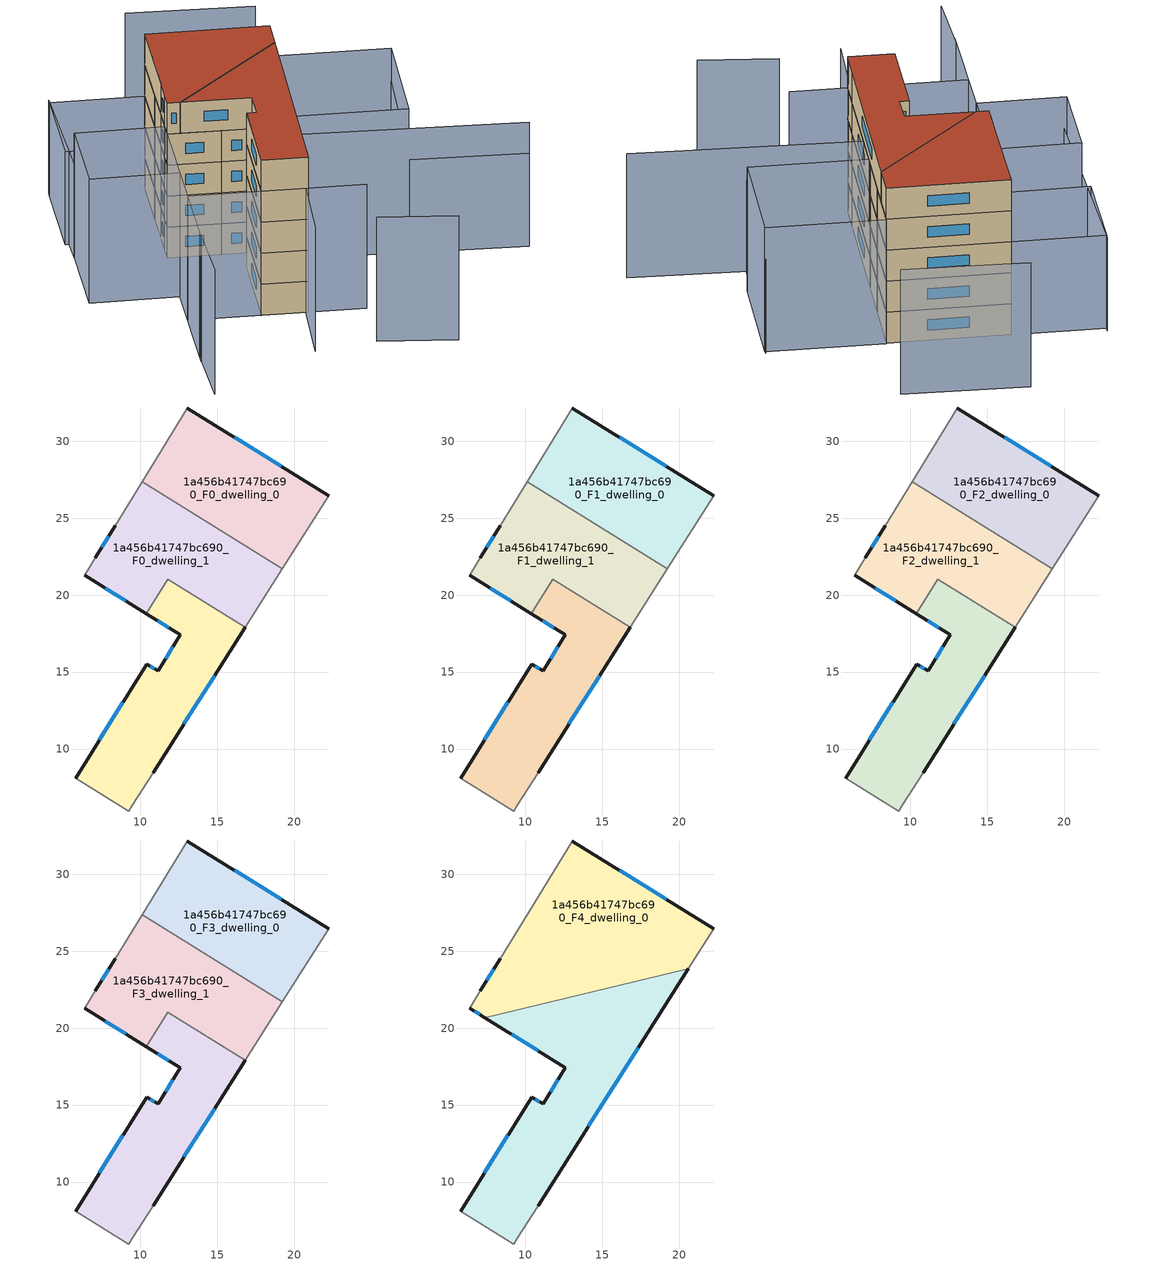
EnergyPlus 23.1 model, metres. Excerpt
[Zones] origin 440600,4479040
1a456b41747bc690_F0_dwelling_0
 floor ground (EU_floor_Construction): 22.23,26.46 19.22,21.71 10.12,27.36 13.06,32.16 z0
 wall outside (EU_wall_Construction): 22.23,26.46 13.06,32.16 z0:3
 wall adiabatic (EU_wall_Construction): 19.22,21.71 22.23,26.46 / 13.06,32.16 10.12,27.36 z0:3
 wall to 1a456b41747bc690_F0_dwelling_1 (EU_wall_Construction): 10.12,27.36 19.22,21.71 z0:3
 window (EU_Window_Construction): 19.16,28.37 16.12,30.25 z1:2
1a456b41747bc690_F0_dwelling_1
 floor ground (EU_floor_Construction): 19.22,21.71 16.81,17.92 11.78,21.04 10.38,18.8 6.39,21.29 7.07,22.41 8.37,24.52 10.12,27.36 z0
 wall outside (EU_wall_Construction): 6.39,21.29 10.38,18.8 / 8.37,24.52 7.07,22.41 z0:3
 wall adiabatic (EU_wall_Construction): 16.81,17.92 19.22,21.71 / 7.07,22.41 6.39,21.29 / 10.12,27.36 8.37,24.52 z0:3
 wall to 1a456b41747bc690_F0_dwelling_2 (EU_wall_Construction): 10.38,18.8 11.78,21.04 16.81,17.92 z0:3
 window (EU_Window_Construction): 7.72,20.45 9.05,19.63 / 7.94,23.82 7.51,23.12 z1:2
1a456b41747bc690_F0_dwelling_2
 floor ground (EU_floor_Construction): 16.81,17.92 10.83,8.47 9.48,6.34 9.25,5.98 5.81,8.11 10.4,15.53 11.16,15.08 12.58,17.43 10.38,18.8 11.78,21.04 z0
 wall outside (EU_wall_Construction): 10.38,18.8 12.58,17.43 11.16,15.08 10.4,15.53 5.81,8.11 / 10.83,8.47 16.81,17.92 z0:3
 wall adiabatic (EU_wall_Construction): 5.81,8.11 9.25,5.98 9.48,6.34 10.83,8.47 z0:3
 window (EU_Window_Construction): 8.86,13.05 7.34,10.59 / 10.91,15.23 10.65,15.37 / 12.11,16.64 11.64,15.86 / 11.12,18.34 11.85,17.89 / 12.83,11.63 14.81,14.76 z1:2
1a456b41747bc690_F1_dwelling_0
 floor to 1a456b41747bc690_F0_dwelling_0 (EU_floor_Construction): 22.23,26.46 19.22,21.71 10.12,27.36 13.06,32.16 z3
 wall outside (EU_wall_Construction): 22.23,26.46 13.06,32.16 z3:6
 wall adiabatic (EU_wall_Construction): 19.22,21.71 22.23,26.46 / 13.06,32.16 10.12,27.36 z3:6
 wall to 1a456b41747bc690_F1_dwelling_1 (EU_wall_Construction): 10.12,27.36 19.22,21.71 z3:6
 window (EU_Window_Construction): 19.16,28.37 16.12,30.25 z4:5
1a456b41747bc690_F1_dwelling_1
 floor to 1a456b41747bc690_F0_dwelling_1 (EU_floor_Construction): 19.22,21.71 16.81,17.92 11.78,21.04 10.38,18.8 6.39,21.29 7.07,22.41 8.37,24.52 10.12,27.36 z3
 wall outside (EU_wall_Construction): 6.39,21.29 10.38,18.8 / 8.37,24.52 7.07,22.41 z3:6
 wall adiabatic (EU_wall_Construction): 16.81,17.92 19.22,21.71 / 7.07,22.41 6.39,21.29 / 10.12,27.36 8.37,24.52 z3:6
 wall to 1a456b41747bc690_F1_dwelling_2 (EU_wall_Construction): 10.38,18.8 11.78,21.04 16.81,17.92 z3:6
 window (EU_Window_Construction): 7.72,20.45 9.05,19.63 / 7.94,23.82 7.51,23.12 z4:5
1a456b41747bc690_F1_dwelling_2
 floor to 1a456b41747bc690_F0_dwelling_2 (EU_floor_Construction): 16.81,17.92 10.83,8.47 9.48,6.34 9.25,5.98 5.81,8.11 10.4,15.53 11.16,15.08 12.58,17.43 10.38,18.8 11.78,21.04 z3
 wall outside (EU_wall_Construction): 10.38,18.8 12.58,17.43 11.16,15.08 10.4,15.53 5.81,8.11 / 10.83,8.47 16.81,17.92 z3:6
 wall adiabatic (EU_wall_Construction): 5.81,8.11 9.25,5.98 9.48,6.34 10.83,8.47 z3:6
 window (EU_Window_Construction): 8.86,13.05 7.34,10.59 / 10.91,15.23 10.65,15.37 / 12.11,16.64 11.64,15.86 / 11.12,18.34 11.85,17.89 / 12.83,11.63 14.81,14.76 z4:5
1a456b41747bc690_F2_dwelling_0
 floor to 1a456b41747bc690_F1_dwelling_0 (EU_floor_Construction): 22.23,26.46 19.22,21.71 10.12,27.36 13.06,32.16 z6
 wall outside (EU_wall_Construction): 22.23,26.46 13.06,32.16 z6:9
 wall adiabatic (EU_wall_Construction): 19.22,21.71 22.23,26.46 / 13.06,32.16 10.12,27.36 z6:9
 wall to 1a456b41747bc690_F2_dwelling_1 (EU_wall_Construction): 10.12,27.36 19.22,21.71 z6:9
 window (EU_Window_Construction): 19.16,28.37 16.12,30.25 z7:8
1a456b41747bc690_F2_dwelling_1
 floor to 1a456b41747bc690_F1_dwelling_1 (EU_floor_Construction): 19.22,21.71 16.81,17.92 11.78,21.04 10.38,18.8 6.39,21.29 7.07,22.41 8.37,24.52 10.12,27.36 z6
 wall outside (EU_wall_Construction): 6.39,21.29 10.38,18.8 / 8.37,24.52 7.07,22.41 z6:9
 wall adiabatic (EU_wall_Construction): 16.81,17.92 19.22,21.71 / 7.07,22.41 6.39,21.29 / 10.12,27.36 8.37,24.52 z6:9
 wall to 1a456b41747bc690_F2_dwelling_2 (EU_wall_Construction): 10.38,18.8 11.78,21.04 16.81,17.92 z6:9
 window (EU_Window_Construction): 7.72,20.45 9.05,19.63 / 7.94,23.82 7.51,23.12 z7:8
1a456b41747bc690_F2_dwelling_2
 floor to 1a456b41747bc690_F1_dwelling_2 (EU_floor_Construction): 16.81,17.92 10.83,8.47 9.48,6.34 9.25,5.98 5.81,8.11 10.4,15.53 11.16,15.08 12.58,17.43 10.38,18.8 11.78,21.04 z6
 wall outside (EU_wall_Construction): 10.38,18.8 12.58,17.43 11.16,15.08 10.4,15.53 5.81,8.11 / 10.83,8.47 16.81,17.92 z6:9
 wall adiabatic (EU_wall_Construction): 5.81,8.11 9.25,5.98 9.48,6.34 10.83,8.47 z6:9
 window (EU_Window_Construction): 8.86,13.05 7.34,10.59 / 10.91,15.23 10.65,15.37 / 12.11,16.64 11.64,15.86 / 11.12,18.34 11.85,17.89 / 12.83,11.63 14.81,14.76 z7:8
1a456b41747bc690_F3_dwelling_0
 floor to 1a456b41747bc690_F2_dwelling_0 (EU_floor_Construction): 22.23,26.46 19.22,21.71 10.12,27.36 13.06,32.16 z9
 wall outside (EU_wall_Construction): 22.23,26.46 13.06,32.16 z9:12
 wall adiabatic (EU_wall_Construction): 19.22,21.71 22.23,26.46 / 13.06,32.16 10.12,27.36 z9:12
 wall to 1a456b41747bc690_F3_dwelling_1 (EU_wall_Construction): 10.12,27.36 19.22,21.71 z9:12
 window (EU_Window_Construction): 19.16,28.37 16.12,30.25 z10:11
1a456b41747bc690_F3_dwelling_1
 floor to 1a456b41747bc690_F2_dwelling_1 (EU_floor_Construction): 19.22,21.71 16.81,17.92 11.78,21.04 10.38,18.8 6.39,21.29 7.07,22.41 8.37,24.52 10.12,27.36 z9
 wall outside (EU_wall_Construction): 6.39,21.29 10.38,18.8 / 8.37,24.52 7.07,22.41 z9:12
 wall adiabatic (EU_wall_Construction): 16.81,17.92 19.22,21.71 / 7.07,22.41 6.39,21.29 / 10.12,27.36 8.37,24.52 z9:12
 wall to 1a456b41747bc690_F3_dwelling_2 (EU_wall_Construction): 10.38,18.8 11.78,21.04 16.81,17.92 z9:12
 window (EU_Window_Construction): 7.72,20.45 9.05,19.63 / 7.94,23.82 7.51,23.12 z10:11
1a456b41747bc690_F3_dwelling_2
 floor to 1a456b41747bc690_F2_dwelling_2 (EU_floor_Construction): 16.81,17.92 10.83,8.47 9.48,6.34 9.25,5.98 5.81,8.11 10.4,15.53 11.16,15.08 12.58,17.43 10.38,18.8 11.78,21.04 z9
 wall outside (EU_wall_Construction): 10.38,18.8 12.58,17.43 11.16,15.08 10.4,15.53 5.81,8.11 / 10.83,8.47 16.81,17.92 z9:12
 wall adiabatic (EU_wall_Construction): 5.81,8.11 9.25,5.98 9.48,6.34 10.83,8.47 z9:12
 window (EU_Window_Construction): 8.86,13.05 7.34,10.59 / 10.91,15.23 10.65,15.37 / 12.11,16.64 11.64,15.86 / 11.12,18.34 11.85,17.89 / 12.83,11.63 14.81,14.76 z10:11
1a456b41747bc690_F4_dwelling_0
 floor to 1a456b41747bc690_F3_dwelling_0 (EU_floor_Construction): 22.23,26.46 20.58,23.86 17.11,23.03 10.12,27.36 13.06,32.16 z12
 floor to 1a456b41747bc690_F3_dwelling_1 (EU_floor_Construction): 17.11,23.03 7.35,20.69 6.39,21.29 7.07,22.41 8.37,24.52 10.12,27.36 z12
 wall outside (EU_wall_Construction): 8.37,24.52 7.07,22.41 / 22.23,26.46 13.06,32.16 / 6.39,21.29 7.35,20.69 z12:15
 wall adiabatic (EU_wall_Construction): 7.07,22.41 6.39,21.29 / 13.06,32.16 8.37,24.52 / 20.58,23.86 22.23,26.46 z12:15
 wall to 1a456b41747bc690_F4_dwelling_1 (EU_wall_Construction): 7.35,20.69 20.58,23.86 z12:15
 window (EU_Window_Construction): 7.94,23.82 7.51,23.12 / 19.16,28.37 16.12,30.25 / 6.71,21.09 7.03,20.89 z13:14
 roof outside (EU_roof_Construction): 20.58,23.86 22.23,26.46 13.06,32.16 8.37,24.52 7.07,22.41 6.39,21.29 7.35,20.69 z15
1a456b41747bc690_F4_dwelling_1
 floor to 1a456b41747bc690_F3_dwelling_1 (EU_floor_Construction): 19.22,21.72 16.81,17.92 11.78,21.04 10.38,18.8 7.35,20.69 17.11,23.03 z12
 floor to 1a456b41747bc690_F3_dwelling_2 (EU_floor_Construction): 16.81,17.92 10.83,8.47 9.48,6.34 9.25,5.98 5.81,8.11 10.4,15.53 11.16,15.08 12.58,17.43 10.38,18.8 11.78,21.04 z12
 floor to 1a456b41747bc690_F3_dwelling_0 (EU_floor_Construction): 20.58,23.86 19.22,21.72 17.11,23.03 z12
 wall outside (EU_wall_Construction): 7.35,20.69 12.58,17.43 11.16,15.08 10.4,15.53 5.81,8.11 / 10.83,8.47 20.58,23.86 z12:15
 wall adiabatic (EU_wall_Construction): 5.81,8.11 9.25,5.98 9.48,6.34 10.83,8.47 z12:15
 window (EU_Window_Construction): 8.86,13.05 7.34,10.59 / 10.91,15.23 10.65,15.37 / 12.11,16.64 11.64,15.86 / 9.1,19.6 10.83,18.52 / 14.09,13.62 17.32,18.72 z13:14
 roof outside (EU_roof_Construction): 10.83,8.47 20.58,23.86 7.35,20.69 12.58,17.43 11.16,15.08 10.4,15.53 5.81,8.11 9.25,5.98 9.48,6.34 z15
shading: 10.31,-1.84 15.81,-6.17 / 0.4,11.49 13.55,3.3 / 5.12,0.17 14.52,14.31 / 14.52,14.31 31.49,3.02 / -3.14,5.72 -6.51,-0.29 / 27.24,34.36 17.87,40.48 / 2.68,15.21 -3.59,4.96 / 16.31,17.13 22.29,26.56 / 22.29,26.56 31.15,20.94 / 31.15,20.94 25.18,11.51 / 25.18,11.51 16.31,17.13 / 7.12,22.48 2.68,15.21 / 2.68,15.21 -4.03,19.31 / -4.03,19.31 0.41,26.57 / 0.41,26.57 7.12,22.48 z0:12; 31.45,3.01 22.92,8.71 / 22.92,8.71 31.26,21.2 / 6.31,36.93 -3.79,19.17 / 13.08,32.2 8.37,24.52 / 8.37,24.52 1.33,28.84 / 1.33,28.84 6.04,36.52 / 6.04,36.52 13.08,32.2 z0:9
[Building]
EU S2 Campaign: North Axis=0; Terrain=City; Solar Distribution=FullExterior
[Site:Location]
Madrid: Latitude=40.5; Longitude=-3.5; Time Zone=1; Elevation=609
[SizingPeriod:WeatherFileDays]
AnnualSizingPeriod: Begin Month=1; Begin Day of Month=1; End Month=12; End Day of Month=31; Day of Week for Start Day=Monday; Use Weather File Daylight Saving Period=No; Use Weather File Rain and Snow Indicators=No
[MATERIAL]
EU_InternalMass_Material: Roughness=MediumRough; Thickness=0.1; Conductivity=1; Density=1800; Specific Heat=900; Thermal Absorptance=0.9; Solar Absorptance=0.7; Visible Absorptance=0.7
[MATERIAL:NOMASS] Roughness=MediumRough; Thermal Absorptance=0.9; Solar Absorptance=0.7; Visible Absorptance=0.7
Name | Thermal Resistance
EU_wall_NoMass | 0.459673
EU_roof_NoMass | 0.495815
EU_floor_NoMass | 0.788942
[WINDOWMATERIAL:SIMPLEGLAZINGSYSTEM]
EU_Window_SimpleGlazing: UFactor=4.26103; Solar Heat Gain Coefficient=0.85; Visible Transmittance=0.85
[CONSTRUCTION]
EU_wall_Construction: EU_wall_NoMass
EU_roof_Construction: EU_roof_NoMass
EU_floor_Construction: EU_floor_NoMass
EU_InternalMass_Construction: EU_InternalMass_Material
EU_Window_Construction: EU_Window_SimpleGlazing
[ZONE] Type=1; Multiplier=1; Ceiling Height=autocalculate; Floor Area=autocalculate; Part of Total Floor Area=Yes
Name | Volume
1a456b41747bc690_F0_dwelling_0; 1a456b41747bc690_F1_dwelling_0; 1a456b41747bc690_F2_dwelling_0; 1a456b41747bc690_F3_dwelling_0 | 181.366
1a456b41747bc690_F4_dwelling_0 | 272.034
1a456b41747bc690_F0_dwelling_1; 1a456b41747bc690_F1_dwelling_1; 1a456b41747bc690_F2_dwelling_1; 1a456b41747bc690_F3_dwelling_1; 1a456b41747bc690_F0_dwelling_2; 1a456b41747bc690_F1_dwelling_2; 1a456b41747bc690_F2_dwelling_2; 1a456b41747bc690_F3_dwelling_2 | 181.355
1a456b41747bc690_F4_dwelling_1 | 272.033
[INTERNALMASS] Construction=EU_InternalMass_Construction
Name | Zone or ZoneList | Surface Area
1a456b41747bc690_F0_dwelling_0_EU_InternalMass | 1a456b41747bc690_F0_dwelling_0 | 60.4545
1a456b41747bc690_F0_dwelling_1_EU_InternalMass | 1a456b41747bc690_F0_dwelling_1 | 60.4518
1a456b41747bc690_F0_dwelling_2_EU_InternalMass | 1a456b41747bc690_F0_dwelling_2 | 60.452
1a456b41747bc690_F1_dwelling_0_EU_InternalMass | 1a456b41747bc690_F1_dwelling_0 | 60.4545
1a456b41747bc690_F1_dwelling_1_EU_InternalMass | 1a456b41747bc690_F1_dwelling_1 | 60.4518
1a456b41747bc690_F1_dwelling_2_EU_InternalMass | 1a456b41747bc690_F1_dwelling_2 | 60.452
1a456b41747bc690_F2_dwelling_0_EU_InternalMass | 1a456b41747bc690_F2_dwelling_0 | 60.4545
1a456b41747bc690_F2_dwelling_1_EU_InternalMass | 1a456b41747bc690_F2_dwelling_1 | 60.4518
1a456b41747bc690_F2_dwelling_2_EU_InternalMass | 1a456b41747bc690_F2_dwelling_2 | 60.452
1a456b41747bc690_F3_dwelling_0_EU_InternalMass | 1a456b41747bc690_F3_dwelling_0 | 60.4545
1a456b41747bc690_F3_dwelling_1_EU_InternalMass | 1a456b41747bc690_F3_dwelling_1 | 60.4518
1a456b41747bc690_F3_dwelling_2_EU_InternalMass | 1a456b41747bc690_F3_dwelling_2 | 60.452
1a456b41747bc690_F4_dwelling_0_EU_InternalMass | 1a456b41747bc690_F4_dwelling_0 | 90.6782
1a456b41747bc690_F4_dwelling_1_EU_InternalMass | 1a456b41747bc690_F4_dwelling_1 | 90.6776
[OTHEREQUIPMENT] Fuel Type=Electricity; Design Level Calculation Method=Watts/Area; Power per Zone Floor Area=1; Fraction Latent=0; Fraction Radiant=0; Fraction Lost=0; Carbon Dioxide Generation Rate=0; EndUse Subcategory=EU_Step8_InternalGains
Name | Zone or ZoneList or Space or SpaceList | Schedule
EU_Step8_InternalGain_1a456b41747bc690_F0_dwelling_0_f000 | 1a456b41747bc690_F0_dwelling_0 | EU_Step8_GainSchedule_1a456b41747bc690_F0_dwelling_0_f000
EU_Step8_InternalGain_1a456b41747bc690_F0_dwelling_1_f000 | 1a456b41747bc690_F0_dwelling_1 | EU_Step8_GainSchedule_1a456b41747bc690_F0_dwelling_1_f000
EU_Step8_InternalGain_1a456b41747bc690_F0_dwelling_2_f000 | 1a456b41747bc690_F0_dwelling_2 | EU_Step8_GainSchedule_1a456b41747bc690_F0_dwelling_2_f000
EU_Step8_InternalGain_1a456b41747bc690_F1_dwelling_0_f000 | 1a456b41747bc690_F1_dwelling_0 | EU_Step8_GainSchedule_1a456b41747bc690_F1_dwelling_0_f000
EU_Step8_InternalGain_1a456b41747bc690_F1_dwelling_1_f000 | 1a456b41747bc690_F1_dwelling_1 | EU_Step8_GainSchedule_1a456b41747bc690_F1_dwelling_1_f000
EU_Step8_InternalGain_1a456b41747bc690_F1_dwelling_2_f000 | 1a456b41747bc690_F1_dwelling_2 | EU_Step8_GainSchedule_1a456b41747bc690_F1_dwelling_2_f000
EU_Step8_InternalGain_1a456b41747bc690_F2_dwelling_0_f000 | 1a456b41747bc690_F2_dwelling_0 | EU_Step8_GainSchedule_1a456b41747bc690_F2_dwelling_0_f000
EU_Step8_InternalGain_1a456b41747bc690_F2_dwelling_1_f000 | 1a456b41747bc690_F2_dwelling_1 | EU_Step8_GainSchedule_1a456b41747bc690_F2_dwelling_1_f000
EU_Step8_InternalGain_1a456b41747bc690_F2_dwelling_2_f000 | 1a456b41747bc690_F2_dwelling_2 | EU_Step8_GainSchedule_1a456b41747bc690_F2_dwelling_2_f000
EU_Step8_InternalGain_1a456b41747bc690_F3_dwelling_0_f000 | 1a456b41747bc690_F3_dwelling_0 | EU_Step8_GainSchedule_1a456b41747bc690_F3_dwelling_0_f000
EU_Step8_InternalGain_1a456b41747bc690_F3_dwelling_1_f000 | 1a456b41747bc690_F3_dwelling_1 | EU_Step8_GainSchedule_1a456b41747bc690_F3_dwelling_1_f000
EU_Step8_InternalGain_1a456b41747bc690_F3_dwelling_2_f000 | 1a456b41747bc690_F3_dwelling_2 | EU_Step8_GainSchedule_1a456b41747bc690_F3_dwelling_2_f000
EU_Step8_InternalGain_1a456b41747bc690_F4_dwelling_0_f000 | 1a456b41747bc690_F4_dwelling_0 | EU_Step8_GainSchedule_1a456b41747bc690_F4_dwelling_0_f000
EU_Step8_InternalGain_1a456b41747bc690_F4_dwelling_1_f000 | 1a456b41747bc690_F4_dwelling_1 | EU_Step8_GainSchedule_1a456b41747bc690_F4_dwelling_1_f000
[ZONEVENTILATION:DESIGNFLOWRATE] Schedule=EU_AlwaysOn; Design Flow Rate Calculation Method=AirChanges/Hour; Air Changes per Hour=0.719161; Ventilation Type=Natural; Fan Pressure Rise=0; Fan Total Efficiency=1; Constant Term Coefficient=1; Temperature Term Coefficient=0; Velocity Term Coefficient=0; Velocity Squared Term Coefficient=0; Minimum Indoor Temperature=-100; Maximum Indoor Temperature=100; Delta Temperature=-100; Minimum Outdoor Temperature=-100; Maximum Outdoor Temperature=100; Maximum Wind Speed=40
Name | Zone or ZoneList or Space or SpaceList
EU_ConstantAir_1a456b41747bc690_F0_dwelling_0 | 1a456b41747bc690_F0_dwelling_0
EU_ConstantAir_1a456b41747bc690_F0_dwelling_1 | 1a456b41747bc690_F0_dwelling_1
EU_ConstantAir_1a456b41747bc690_F0_dwelling_2 | 1a456b41747bc690_F0_dwelling_2
EU_ConstantAir_1a456b41747bc690_F1_dwelling_0 | 1a456b41747bc690_F1_dwelling_0
EU_ConstantAir_1a456b41747bc690_F1_dwelling_1 | 1a456b41747bc690_F1_dwelling_1
EU_ConstantAir_1a456b41747bc690_F1_dwelling_2 | 1a456b41747bc690_F1_dwelling_2
EU_ConstantAir_1a456b41747bc690_F2_dwelling_0 | 1a456b41747bc690_F2_dwelling_0
EU_ConstantAir_1a456b41747bc690_F2_dwelling_1 | 1a456b41747bc690_F2_dwelling_1
EU_ConstantAir_1a456b41747bc690_F2_dwelling_2 | 1a456b41747bc690_F2_dwelling_2
EU_ConstantAir_1a456b41747bc690_F3_dwelling_0 | 1a456b41747bc690_F3_dwelling_0
EU_ConstantAir_1a456b41747bc690_F3_dwelling_1 | 1a456b41747bc690_F3_dwelling_1
EU_ConstantAir_1a456b41747bc690_F3_dwelling_2 | 1a456b41747bc690_F3_dwelling_2
EU_ConstantAir_1a456b41747bc690_F4_dwelling_0 | 1a456b41747bc690_F4_dwelling_0
EU_ConstantAir_1a456b41747bc690_F4_dwelling_1 | 1a456b41747bc690_F4_dwelling_1
[HVACTEMPLATE:THERMOSTAT] Constant Heating Setpoint=20; Constant Cooling Setpoint=50
EU_HeatOnly_1a456b41747bc690_F0_dwelling_0; EU_HeatOnly_1a456b41747bc690_F0_dwelling_1; EU_HeatOnly_1a456b41747bc690_F0_dwelling_2; EU_HeatOnly_1a456b41747bc690_F1_dwelling_0; EU_HeatOnly_1a456b41747bc690_F1_dwelling_1; EU_HeatOnly_1a456b41747bc690_F1_dwelling_2; EU_HeatOnly_1a456b41747bc690_F2_dwelling_0; EU_HeatOnly_1a456b41747bc690_F2_dwelling_1; EU_HeatOnly_1a456b41747bc690_F2_dwelling_2; EU_HeatOnly_1a456b41747bc690_F3_dwelling_0; EU_HeatOnly_1a456b41747bc690_F3_dwelling_1; EU_HeatOnly_1a456b41747bc690_F3_dwelling_2; EU_HeatOnly_1a456b41747bc690_F4_dwelling_0; EU_HeatOnly_1a456b41747bc690_F4_dwelling_1
[HVACTEMPLATE:ZONE:IDEALLOADSAIRSYSTEM] System Availability Schedule=EU_AlwaysOn; Maximum Heating Supply Air Temperature=50; Minimum Cooling Supply Air Temperature=13; Maximum Heating Supply Air Humidity Ratio=0.0156; Minimum Cooling Supply Air Humidity Ratio=0.0077; Heating Limit=NoLimit; Cooling Limit=NoLimit; Heating Availability Schedule=EU_AlwaysOn; Cooling Availability Schedule=EU_CoolingOff; Dehumidification Control Type=ConstantSensibleHeatRatio; Cooling Sensible Heat Ratio=0.7; Dehumidification Setpoint=60; Humidification Control Type=None; Humidification Setpoint=30; Outdoor Air Method=None; Outdoor Air Flow Rate per Person=0.00944; Outdoor Air Flow Rate per Zone Floor Area=0; Outdoor Air Flow Rate per Zone=0; Demand Controlled Ventilation Type=None; Outdoor Air Economizer Type=NoEconomizer; Heat Recovery Type=None; Sensible Heat Recovery Effectiveness=0.7; Latent Heat Recovery Effectiveness=0.65
Name | Template Thermostat
1a456b41747bc690_F0_dwelling_0 | EU_HeatOnly_1a456b41747bc690_F0_dwelling_0
1a456b41747bc690_F0_dwelling_1 | EU_HeatOnly_1a456b41747bc690_F0_dwelling_1
1a456b41747bc690_F0_dwelling_2 | EU_HeatOnly_1a456b41747bc690_F0_dwelling_2
1a456b41747bc690_F1_dwelling_0 | EU_HeatOnly_1a456b41747bc690_F1_dwelling_0
1a456b41747bc690_F1_dwelling_1 | EU_HeatOnly_1a456b41747bc690_F1_dwelling_1
1a456b41747bc690_F1_dwelling_2 | EU_HeatOnly_1a456b41747bc690_F1_dwelling_2
1a456b41747bc690_F2_dwelling_0 | EU_HeatOnly_1a456b41747bc690_F2_dwelling_0
1a456b41747bc690_F2_dwelling_1 | EU_HeatOnly_1a456b41747bc690_F2_dwelling_1
1a456b41747bc690_F2_dwelling_2 | EU_HeatOnly_1a456b41747bc690_F2_dwelling_2
1a456b41747bc690_F3_dwelling_0 | EU_HeatOnly_1a456b41747bc690_F3_dwelling_0
1a456b41747bc690_F3_dwelling_1 | EU_HeatOnly_1a456b41747bc690_F3_dwelling_1
1a456b41747bc690_F3_dwelling_2 | EU_HeatOnly_1a456b41747bc690_F3_dwelling_2
1a456b41747bc690_F4_dwelling_0 | EU_HeatOnly_1a456b41747bc690_F4_dwelling_0
1a456b41747bc690_F4_dwelling_1 | EU_HeatOnly_1a456b41747bc690_F4_dwelling_1
[SIZING:ZONE] Zone Cooling Design Supply Air Temperature Input Method=SupplyAirTemperature; Zone Cooling Design Supply Air Temperature=13; Zone Heating Design Supply Air Temperature Input Method=SupplyAirTemperature; Zone Heating Design Supply Air Temperature=50; Zone Cooling Design Supply Air Humidity Ratio=0.008; Zone Heating Design Supply Air Humidity Ratio=0.008; Cooling Design Air Flow Method=DesignDay; Cooling Design Air Flow Rate=0; Cooling Minimum Air Flow per Zone Floor Area=0.000762; Cooling Minimum Air Flow=0; Cooling Minimum Air Flow Fraction=0.2; Heating Design Air Flow Method=DesignDay; Heating Design Air Flow Rate=0; Heating Maximum Air Flow per Zone Floor Area=0.002032; Heating Maximum Air Flow=0.141576; Heating Maximum Air Flow Fraction=0.3; Account for Dedicated Outdoor Air System=No; Dedicated Outdoor Air System Control Strategy=NeutralSupplyAir; Dedicated Outdoor Air Low Setpoint Temperature for Design=autosize; Dedicated Outdoor Air High Setpoint Temperature for Design=autosize; Zone Load Sizing Method=Sensible Load Only No Latent Load; Zone Latent Cooling Design Supply Air Humidity Ratio Input Method=HumidityRatioDifference; Zone Cooling Design Supply Air Humidity Ratio Difference=0.005; Zone Latent Heating Design Supply Air Humidity Ratio Input Method=HumidityRatioDifference; Zone Humidification Design Supply Air Humidity Ratio Difference=0.005
1a456b41747bc690_F0_dwelling_0; 1a456b41747bc690_F0_dwelling_1; 1a456b41747bc690_F0_dwelling_2; 1a456b41747bc690_F1_dwelling_0; 1a456b41747bc690_F1_dwelling_1; 1a456b41747bc690_F1_dwelling_2; 1a456b41747bc690_F2_dwelling_0; 1a456b41747bc690_F2_dwelling_1; 1a456b41747bc690_F2_dwelling_2; 1a456b41747bc690_F3_dwelling_0; 1a456b41747bc690_F3_dwelling_1; 1a456b41747bc690_F3_dwelling_2; 1a456b41747bc690_F4_dwelling_0; 1a456b41747bc690_F4_dwelling_1
[SCHEDULE:CONSTANT]
Name | Hourly Value
EU_AlwaysOn | 1
EU_CoolingOff | 0
[SCHEDULE:FILE] Column Number=1; Rows to Skip at Top=0; Number of Hours of Data=8760; Column Separator=Comma; Interpolate to Timestep=No; Minutes per Item=60; Adjust Schedule for Daylight Savings=Yes
Name | File
EU_Step8_GainSchedule_1a456b41747bc690_F0_dwelling_0_f000 | ../../schedules/1a456b41747bc690/1a456b41747bc690_F0_dwelling_0_f000_gain.csv
EU_Step8_GainSchedule_1a456b41747bc690_F0_dwelling_1_f000 | ../../schedules/1a456b41747bc690/1a456b41747bc690_F0_dwelling_1_f000_gain.csv
EU_Step8_GainSchedule_1a456b41747bc690_F0_dwelling_2_f000 | ../../schedules/1a456b41747bc690/1a456b41747bc690_F0_dwelling_2_f000_gain.csv
EU_Step8_GainSchedule_1a456b41747bc690_F1_dwelling_0_f000 | ../../schedules/1a456b41747bc690/1a456b41747bc690_F1_dwelling_0_f000_gain.csv
EU_Step8_GainSchedule_1a456b41747bc690_F1_dwelling_1_f000 | ../../schedules/1a456b41747bc690/1a456b41747bc690_F1_dwelling_1_f000_gain.csv
EU_Step8_GainSchedule_1a456b41747bc690_F1_dwelling_2_f000 | ../../schedules/1a456b41747bc690/1a456b41747bc690_F1_dwelling_2_f000_gain.csv
EU_Step8_GainSchedule_1a456b41747bc690_F2_dwelling_0_f000 | ../../schedules/1a456b41747bc690/1a456b41747bc690_F2_dwelling_0_f000_gain.csv
EU_Step8_GainSchedule_1a456b41747bc690_F2_dwelling_1_f000 | ../../schedules/1a456b41747bc690/1a456b41747bc690_F2_dwelling_1_f000_gain.csv
EU_Step8_GainSchedule_1a456b41747bc690_F2_dwelling_2_f000 | ../../schedules/1a456b41747bc690/1a456b41747bc690_F2_dwelling_2_f000_gain.csv
EU_Step8_GainSchedule_1a456b41747bc690_F3_dwelling_0_f000 | ../../schedules/1a456b41747bc690/1a456b41747bc690_F3_dwelling_0_f000_gain.csv
EU_Step8_GainSchedule_1a456b41747bc690_F3_dwelling_1_f000 | ../../schedules/1a456b41747bc690/1a456b41747bc690_F3_dwelling_1_f000_gain.csv
EU_Step8_GainSchedule_1a456b41747bc690_F3_dwelling_2_f000 | ../../schedules/1a456b41747bc690/1a456b41747bc690_F3_dwelling_2_f000_gain.csv
EU_Step8_GainSchedule_1a456b41747bc690_F4_dwelling_0_f000 | ../../schedules/1a456b41747bc690/1a456b41747bc690_F4_dwelling_0_f000_gain.csv
EU_Step8_GainSchedule_1a456b41747bc690_F4_dwelling_1_f000 | ../../schedules/1a456b41747bc690/1a456b41747bc690_F4_dwelling_1_f000_gain.csv
